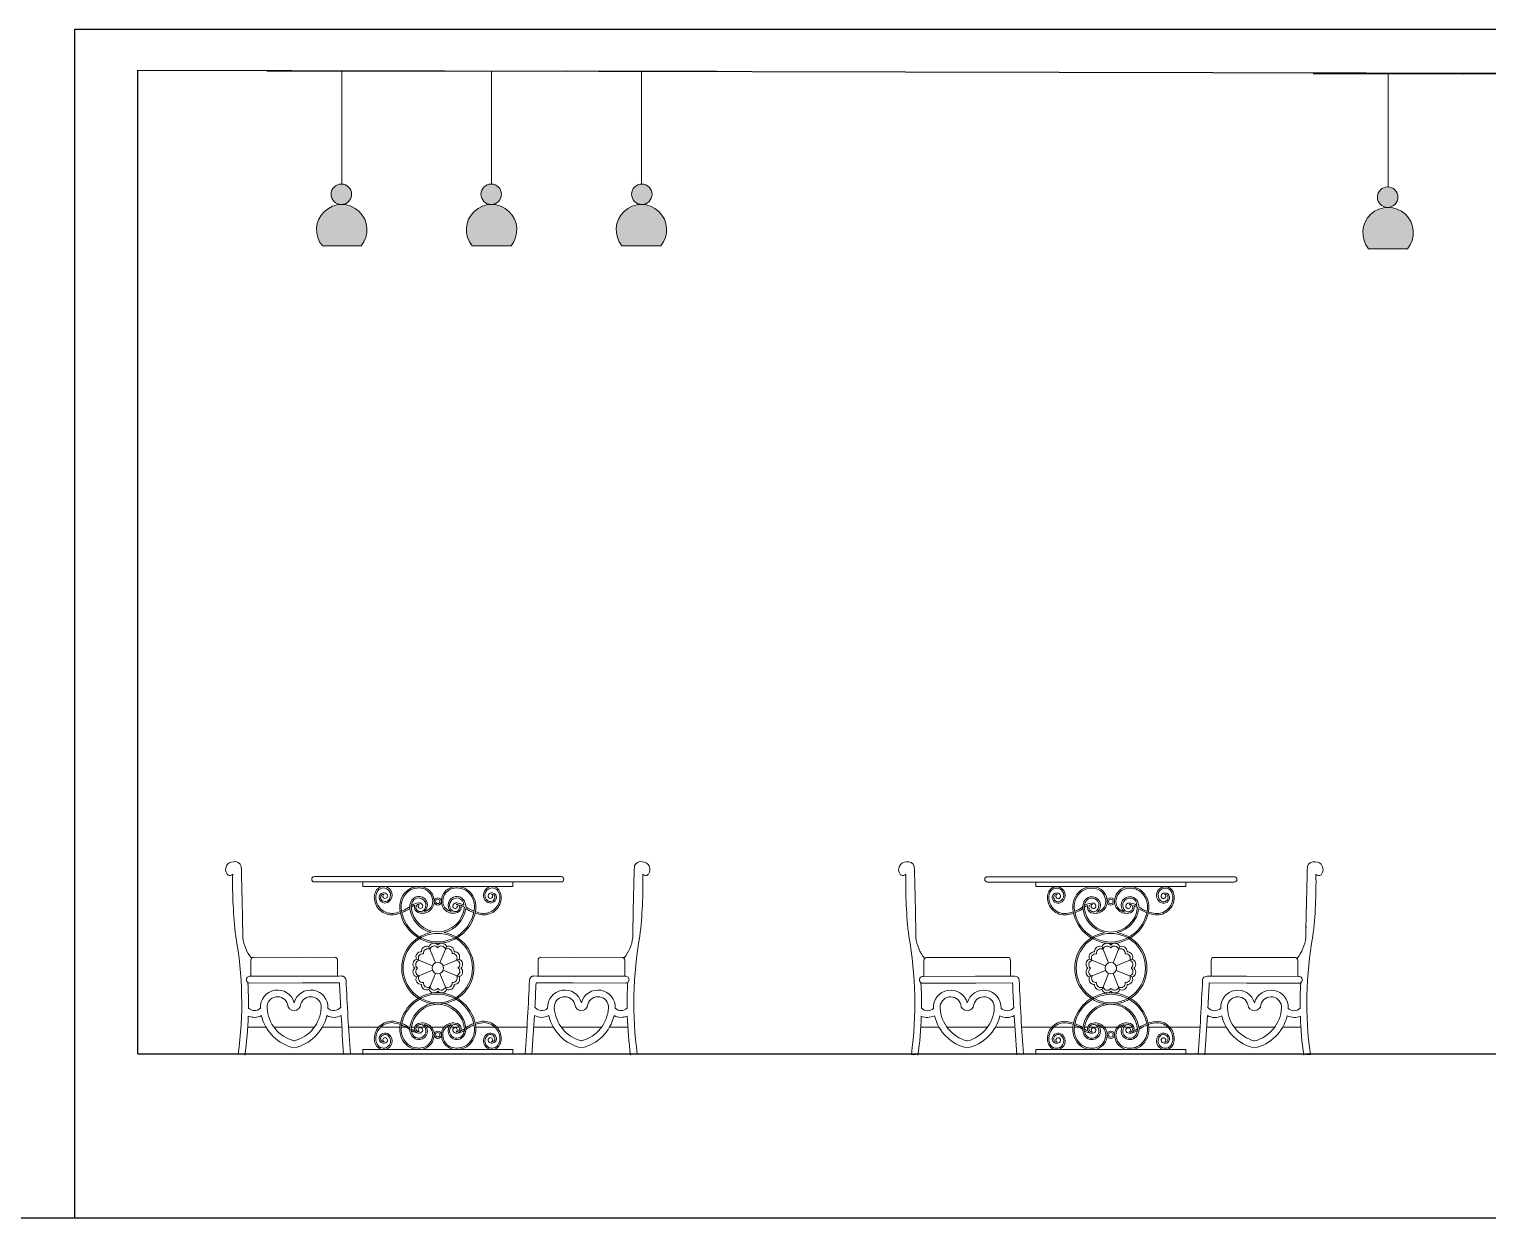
# Model space of a CAD drawing. Header units: millimetres. Extents: x -315744025 to 315695903, y -17416609 to 215511297.
# Drawn here: x 83957 to 89297, y 132949 to 137299 of the extents above; entities that cross this region are included whole.
import ezdxf

# ---------------------------------------------------------------- set-up
doc = ezdxf.new("R2010")
doc.units = ezdxf.units.MM
doc.layers.add('finiture', color=7, linetype='Continuous', lineweight=20)

msp = doc.modelspace()

# ---------------------------------------------------------------- hatches: boundary and pattern name
at = {"layer": 'finiture', "linetype": 'ByBlock'}
h = msp.add_hatch(color=41, dxfattribs=at)
h.dxf.hatch_style = 1
h.set_gradient(color1=(241, 214, 126), color2=(242, 217, 136), rotation=90, one_color=1, tint=0.74, name='INVCURVED')
h.paths.add_polyline_path([(85062, 136695.1, -1), (85137, 136695.1, -0.402801), (85101, 136657.6, -0.635581), (85172.1, 136506), (85029.9, 136506, -0.627689), (85098.9, 136657.6, -0.409373)])
at = {"layer": 'finiture'}
h = msp.add_hatch(color=8, dxfattribs=at)
h.dxf.hatch_style = 1
h.set_gradient(color1=(126, 114, 99), color2=(86, 77, 67), rotation=135, one_color=1, tint=0.3, name='HEMISPHERICAL')
h.paths.add_polyline_path([(85101, 136657.6, 0.402801), (85137, 136695.1, 1), (85062, 136695.1, 0.409373), (85098.9, 136657.6, -0.005642)])
at = {"layer": 'finiture', "linetype": 'ByBlock'}
h = msp.add_hatch(color=201, dxfattribs=at)
h.dxf.hatch_style = 1
h.set_gradient(color1=(214, 126, 241), color2=(217, 136, 242), rotation=90, one_color=1, tint=0.74, name='INVCURVED')
h.paths.add_polyline_path([(85610.6, 136695.1, -1), (85685.5, 136695.1, -0.402801), (85649.5, 136657.6, -0.635581), (85720.6, 136506), (85578.4, 136506, -0.627689), (85647.4, 136657.6, -0.409373)])
at = {"layer": 'finiture'}
h = msp.add_hatch(color=8, dxfattribs=at)
h.dxf.hatch_style = 1
h.set_gradient(color1=(126, 114, 99), color2=(86, 77, 67), rotation=135, one_color=1, tint=0.3, name='HEMISPHERICAL')
h.paths.add_polyline_path([(85649.5, 136657.6, 0.402801), (85685.5, 136695.1, 1), (85610.6, 136695.1, 0.409373), (85647.4, 136657.6, -0.005642)])
h = msp.add_hatch(color=8, dxfattribs=at)
h.dxf.hatch_style = 1
h.set_gradient(color1=(126, 114, 99), color2=(86, 77, 67), rotation=135, one_color=1, tint=0.3, name='HEMISPHERICAL')
h.paths.add_polyline_path([(86198, 136657.6, -0.005642), (86200.1, 136657.6, 0.409373), (86237, 136695.1, 1), (86162, 136695.1, 0.402801)])
at = {"layer": 'finiture', "linetype": 'ByBlock'}
h = msp.add_hatch(color=41, dxfattribs=at)
h.dxf.hatch_style = 1
h.set_gradient(color1=(241, 214, 126), color2=(242, 217, 136), rotation=90, one_color=1, tint=0.74, name='INVCURVED')
h.paths.add_polyline_path([(88892.6, 136684.6, -1), (88967.6, 136684.6, -0.402801), (88931.6, 136647.1, -0.635581), (89002.7, 136495.5), (88860.5, 136495.5, -0.627689), (88929.5, 136647.1, -0.409373)])
at = {"layer": 'finiture'}
h = msp.add_hatch(color=8, dxfattribs=at)
h.dxf.hatch_style = 1
h.set_gradient(color1=(126, 114, 99), color2=(86, 77, 67), rotation=135, one_color=1, tint=0.3, name='HEMISPHERICAL')
h.paths.add_polyline_path([(88931.6, 136647.1, 0.402801), (88967.6, 136684.6, 1), (88892.6, 136684.6, 0.409373), (88929.5, 136647.1, -0.005642)])
at = {"layer": 'finiture', "linetype": 'ByBlock'}
h = msp.add_hatch(color=242, dxfattribs=at)
h.dxf.hatch_style = 1
h.set_gradient(color1=(219, 36, 66), color2=(236, 141, 157), rotation=90, one_color=1, tint=0.74, name='INVCURVED')
h.paths.add_polyline_path([(86269.1, 136506, 0.635581), (86198, 136657.6, -0.01392), (86196, 136657.6, 0.627689), (86126.9, 136506)])

# ---------------------------------------------------------------- linework, layer by layer
for p, q in [((84123.9, 137149.2), (84123.9, 137299.2)), ((84123.9, 137299.2), (186123.9, 137299.2)), ((84123.9, 132949.2), (84123.9, 137149.2)), ((84353.9, 133549.2), (84353.9, 137149.2)), ((84353.9, 137148.7), (103973.9, 137107.1)), ((84353.9, 133549.2), (103973.9, 133549.2)), ((84353.9, 133549.2), (103973.9, 133549.2)), ((78299.7, 132949.2), (193508.9, 132949.2))]:
    msp.add_line(p, q)
at = {"layer": 'finiture'}
for p, q in [((84826.7, 137145.9), (86472.3, 137145.9)), ((85375.2, 137145.9), (84826.7, 137145.9)), ((85101, 137145.9), (85101, 136732.6)), ((85649.5, 137145.9), (85649.5, 136732.6)), ((86198, 137145.9), (86198, 136732.6)), ((88657.3, 137135.4), (90302.9, 137135.4)), ((89205.9, 137135.4), (88657.3, 137135.4)), ((88931.6, 137135.4), (88931.6, 136722.1)), ((85029.9, 136506), (85172.1, 136506)), ((85578.4, 136506), (85720.6, 136506)), ((86269.1, 136506), (86126.9, 136506)), ((88860.5, 136495.5), (89002.7, 136495.5)), ((85177.8, 134161.5), (85177.8, 134178.3)), ((85177.8, 134178.3), (85727.1, 134178.3)), ((85177.8, 134161.5), (85727.1, 134161.5)), ((85727.1, 134161.5), (85727.1, 134178.3)), ((87642, 134161.1), (87642, 134177.9)), ((87642, 134177.9), (88191.3, 134177.9)), ((87642, 134161.1), (88191.3, 134161.1)), ((88191.3, 134161.1), (88191.3, 134177.9)), ((85420.2, 133941.3), (85444.4, 133882.8)), ((85484.8, 133941.3), (85460.6, 133882.8)), ((87884.3, 133940.9), (87908.6, 133882.4)), ((87948.9, 133940.9), (87924.7, 133882.4)), ((84768.3, 133833.1), (84768.2, 133892.2)), ((84778, 133902.1), (85075.3, 133902.6)), ((84956.2, 133902.3), (84991, 133902.5)), ((85085.3, 133833.7), (85085.2, 133892.8)), ((85374.5, 133895.6), (85433, 133871.3)), ((85530.5, 133895.6), (85472, 133871.3)), ((85819.7, 133833.7), (85819.8, 133892.8)), ((86127, 133902.1), (85829.6, 133902.6)), ((85948.8, 133902.3), (85913.9, 133902.5)), ((86136.7, 133833.1), (86136.8, 133892.2)), ((87232.4, 133832.7), (87232.3, 133891.8)), ((87242.2, 133901.6), (87539.5, 133902.2)), ((87420.3, 133901.9), (87455.2, 133902.1)), ((87549.4, 133833.3), (87549.3, 133892.4)), ((87838.6, 133895.2), (87897.1, 133870.9)), ((87994.6, 133895.2), (87936.1, 133870.9)), ((88283.8, 133833.3), (88283.9, 133892.4)), ((88591.1, 133901.6), (88293.8, 133902.2)), ((88412.9, 133901.9), (88378.1, 133902.1)), ((88600.8, 133832.7), (88600.9, 133891.8)), ((84956.3, 133833.4), (84763.5, 133833.1)), ((84956.3, 133833.4), (85090, 133833.7)), ((85090, 133833.7), (85100.3, 133834.2)), ((85374.5, 133831), (85433, 133855.2)), ((85444.4, 133843.8), (85420.2, 133785.3)), ((85484.8, 133785.3), (85460.6, 133843.8)), ((85530.5, 133831), (85472, 133855.2)), ((85815, 133833.7), (85804.7, 133834.2)), ((85948.7, 133833.4), (85815, 133833.7)), ((85948.7, 133833.4), (86141.4, 133833.1)), ((87420.5, 133833), (87227.7, 133832.7)), ((87420.5, 133833), (87554.2, 133833.3)), ((87554.2, 133833.3), (87564.5, 133833.7)), ((87838.6, 133830.6), (87897.1, 133854.8)), ((87908.6, 133843.4), (87884.3, 133784.9)), ((87948.9, 133784.9), (87924.7, 133843.4)), ((87994.6, 133830.6), (87936.1, 133854.8)), ((88279.1, 133833.3), (88268.8, 133833.7)), ((88412.8, 133833), (88279.1, 133833.3)), ((88412.8, 133833), (88605.6, 133832.7)), ((84956.3, 133808.8), (84757.4, 133808.5)), ((84956.3, 133808.8), (85092.5, 133809.1)), ((85948.6, 133808.8), (85812.4, 133809.1)), ((85948.6, 133808.8), (86147.5, 133808.5)), ((87420.5, 133808.4), (87221.6, 133808.1)), ((87420.5, 133808.4), (87556.7, 133808.7)), ((88412.8, 133808.4), (88276.6, 133808.7)), ((88412.8, 133808.4), (88611.7, 133808.1)), ((84756.6, 133646.7), (84823.8, 133646.7)), ((84853.1, 133646.7), (85000.2, 133646.7)), ((85029.5, 133646.7), (85101.2, 133646.7)), ((85125.9, 133646.7), (85236.1, 133646.7)), ((85243.3, 133646.7), (85313.2, 133646.7)), ((85318.5, 133646.7), (85350.2, 133646.7)), ((85355.5, 133646.7), (85368, 133646.7)), ((85373.6, 133646.7), (85405.1, 133646.7)), ((85411.1, 133646.7), (85422.3, 133646.7)), ((85429.4, 133646.7), (85475.6, 133646.7)), ((85475.6, 133646.7), (85429.4, 133646.7)), ((85493.9, 133646.7), (85482.7, 133646.7)), ((85531.4, 133646.7), (85499.8, 133646.7)), ((85661.7, 133646.7), (85591.7, 133646.7)), ((85779.1, 133646.7), (85668.9, 133646.7)), ((85875.4, 133646.7), (85803.8, 133646.7)), ((86051.9, 133646.7), (85904.7, 133646.7)), ((86148.4, 133646.7), (86081.2, 133646.7)), ((87220.8, 133646.3), (87287.9, 133646.3)), ((87317.3, 133646.3), (87464.4, 133646.3)), ((87493.7, 133646.3), (87565.3, 133646.3)), ((87590, 133646.3), (87700.3, 133646.3)), ((87707.5, 133646.3), (87777.4, 133646.3)), ((87782.6, 133646.3), (87814.3, 133646.3)), ((87819.6, 133646.3), (87832.1, 133646.3)), ((87837.7, 133646.3), (87869.3, 133646.3)), ((87875.3, 133646.3), (87886.5, 133646.3)), ((87893.6, 133646.3), (87939.7, 133646.3)), ((87939.7, 133646.3), (87893.6, 133646.3)), ((87958, 133646.3), (87946.8, 133646.3)), ((87995.6, 133646.3), (87964, 133646.3)), ((88125.8, 133646.3), (88055.9, 133646.3)), ((88243.3, 133646.3), (88133, 133646.3)), ((88339.6, 133646.3), (88267.9, 133646.3)), ((88516, 133646.3), (88368.9, 133646.3)), ((88612.5, 133646.3), (88545.3, 133646.3)), ((85177.8, 133565), (85177.8, 133548.2)), ((85177.8, 133565), (85727.1, 133565)), ((85727.1, 133565), (85727.1, 133548.2)), ((87642, 133564.6), (87642, 133547.8)), ((87642, 133564.6), (88191.3, 133564.6)), ((88191.3, 133564.6), (88191.3, 133547.8)), ((84722.1, 133547.6), (84736.8, 133547.6)), ((85132.4, 133548.3), (85117.6, 133548.3)), ((85772.6, 133548.3), (85787.4, 133548.3)), ((86182.9, 133547.6), (86168.1, 133547.6)), ((87186.2, 133547.2), (87201, 133547.2)), ((87596.5, 133547.9), (87581.7, 133547.9)), ((88236.8, 133547.9), (88251.5, 133547.9)), ((88647.1, 133547.2), (88632.3, 133547.2))]:
    msp.add_line(p, q, dxfattribs=at)
at = {"layer": 'finiture', "linetype": 'Continuous'}
for p, q in [((85000.7, 134198), (85904.3, 134198)), ((85177.8, 134178.3), (85000.7, 134178.3)), ((85727.1, 134178.3), (85904.3, 134178.3)), ((87464.8, 134197.6), (88368.5, 134197.6)), ((87642, 134177.9), (87464.8, 134177.9)), ((88191.3, 134177.9), (88368.5, 134177.9))]:
    msp.add_line(p, q, dxfattribs=at)
at = {"layer": 'finiture'}
for centre, radius in [((85099.5, 136695.1), 37.5), ((85648, 136695.1), 37.5), ((86199.5, 136695.1), 37.5), ((88930.1, 136684.6), 37.5), ((85452.5, 134107.2), 13.3), ((85452.5, 134107.2), 8.07), ((87916.6, 134106.8), 13.3), ((87916.6, 134106.8), 8.07), ((85452.5, 133863.3), 126.9), ((87916.6, 133862.9), 126.9), ((85452.5, 133863.3), 21.1), ((87916.6, 133862.9), 21.1), ((85452.5, 133619.3), 13.3), ((85452.5, 133619.3), 8.07), ((87916.6, 133618.9), 13.3), ((87916.6, 133618.9), 8.07)]:
    msp.add_circle(centre, radius, dxfattribs=at)
for centre, radius, start, end in [((85101, 136565.1), 92.5, 320.243, 219.757), ((85649.5, 136565.1), 92.5, 320.243, 219.757), ((86198, 136565.1), 92.5, 320.243, 219.757), ((88931.6, 136554.6), 92.5, 320.243, 219.757), ((84704.1, 134223.7), 28.6, 90, 215.6526), ((84709.7, 134228.6), 24.3, 16.9293, 103.3523), ((86195.3, 134228.6), 24.3, 76.6477, 163.0707), ((86200.9, 134223.7), 28.6, 324.3474, 90), ((87173.8, 134228.2), 24.3, 16.9293, 103.3523), ((88659.5, 134228.2), 24.3, 76.6477, 163.0707), ((84691.5, 134215.9), 13.8, 219.7869, 317.8232), ((86327.4, 134172.7), 1626, 178.805, 186.7973), ((65951.1, 133677.1), 18790.1, 0.90211, 1.705), ((104953.9, 133677.1), 18790.1, 178.295, 179.09789), ((84577.6, 134172.7), 1626, 353.2027, 1.195), ((86213.5, 134215.9), 13.8, 222.1768, 320.2131), ((87168.2, 134223.3), 28.6, 90, 215.6526), ((87155.6, 134215.5), 13.8, 219.7869, 317.8232), ((88791.6, 134172.3), 1626, 178.805, 186.7973), ((68415.3, 133676.7), 18790.1, 0.90211, 1.705), ((107418, 133676.7), 18790.1, 178.295, 179.09789), ((87041.7, 134172.3), 1626, 353.2027, 1.195), ((88665.1, 134223.3), 28.6, 324.3474, 90), ((88677.6, 134215.5), 13.8, 222.1768, 320.2131), ((85253.7, 134130.3), 31.4, 101.1513, 157.4043), ((85253.7, 134130.3), 26.1, 103.4223, 157.4043), ((85254, 134121.7), 39.8, 83.1603, 100.57), ((85254, 134121.7), 34.6, 83.1603, 100.57), ((85253.7, 134130.3), 31.4, 310.066, 81.9368), ((85253.7, 134130.3), 26.1, 310.066, 80.308), ((85383, 134093.7), 68, 101.1513, 157.4043), ((85382.9, 134093.7), 62.7, 101.706, 157.4231), ((85383.3, 134085.1), 76.5, 83.1603, 100.57), ((85383.3, 134085.1), 71.2, 83.1603, 100.57), ((85385.5, 134108.1), 48.1, 9.4446, 82.5044), ((85385.5, 134108.1), 53.4, 9.4446, 82.5044), ((85519.5, 134108.1), 53.4, 97.4956, 170.5554), ((85519.5, 134108.1), 48.1, 97.4956, 170.5554), ((85521.7, 134085.1), 76.5, 79.43, 96.8397), ((85521.7, 134085.1), 71.2, 79.43, 96.8397), ((85522.1, 134093.7), 62.7, 22.5769, 78.294), ((85522, 134093.7), 68, 22.5957, 78.8487), ((85651.2, 134130.3), 31.4, 98.0632, 229.934), ((85651.2, 134130.3), 26.1, 99.692, 229.934), ((85651, 134121.7), 39.8, 79.43, 96.8397), ((85651, 134121.7), 34.6, 79.43, 96.8397), ((85651.2, 134130.3), 31.4, 22.5957, 78.8487), ((85651.2, 134130.3), 26.1, 22.5957, 76.5777), ((87717.9, 134129.9), 31.4, 101.1513, 157.4043), ((87717.9, 134129.9), 26.1, 103.4223, 157.4043), ((87718.2, 134121.3), 39.8, 83.1603, 100.57), ((87718.2, 134121.3), 34.6, 83.1603, 100.57), ((87717.9, 134129.9), 31.4, 310.066, 81.9368), ((87717.9, 134129.9), 26.1, 310.066, 80.308), ((87847.1, 134093.2), 68, 101.1513, 157.4043), ((87847.1, 134093.3), 62.7, 101.706, 157.4231), ((87847.4, 134084.7), 76.5, 83.1603, 100.57), ((87847.4, 134084.7), 71.2, 83.1603, 100.57), ((87849.6, 134107.7), 48.1, 9.4446, 82.5044), ((87849.6, 134107.7), 53.4, 9.4446, 82.5044), ((87983.7, 134107.7), 53.4, 97.4956, 170.5554), ((87983.7, 134107.7), 48.1, 97.4956, 170.5554), ((87985.9, 134084.7), 76.5, 79.43, 96.8397), ((87985.9, 134084.7), 71.2, 79.43, 96.8397), ((87986.2, 134093.3), 62.7, 22.5769, 78.294), ((87986.1, 134093.2), 68, 22.5957, 78.8487), ((88115.4, 134129.9), 31.4, 98.0632, 229.934), ((88115.4, 134129.9), 26.1, 99.692, 229.934), ((88115.1, 134121.3), 39.8, 79.43, 96.8397), ((88115.1, 134121.3), 34.6, 79.43, 96.8397), ((88115.4, 134129.9), 31.4, 22.5957, 78.8487), ((88115.4, 134129.9), 26.1, 22.5957, 76.5777), ((85264.1, 134122.8), 43.9, 153.5386, 180), ((85284.5, 134122.2), 64.3, 179.4721, 274.7367), ((85264.1, 134122.8), 38.7, 153.5386, 180.2302), ((85284.5, 134122.2), 59.1, 179.4721, 274.7367), ((85253.7, 134122.3), 16, 79.5327, 188.2806), ((85259.7, 134123.2), 22.1, 188.2806, 310.066), ((85253.7, 134122.3), 10.8, 79.5327, 188.2806), ((85259.7, 134123.2), 16.8, 188.2806, 310.066), ((85259.4, 134125.9), 7.89, 117.9053, 266.3196), ((85256.6, 134126.4), 11.6, 7.4355, 89.6017), ((85259.4, 134126.7), 8.74, 266.3196, 7.4355), ((85392.1, 134086.6), 79.2, 153.426, 183.2603), ((85392.1, 134086.6), 74.1, 153.4239, 183.076), ((85393.4, 134086.1), 43.9, 153.5386, 180), ((85383, 134093.7), 31.4, 101.1513, 157.4043), ((85393.4, 134086.1), 38.7, 153.5386, 180.2302), ((85389.1, 134038.2), 58.5, 110.2759, 125.9923), ((85389.1, 134038.2), 63.7, 95.4968, 122.21), ((85383, 134093.7), 26.1, 103.4223, 157.4043), ((85383, 134085.7), 16, 152.3224, 188.2806), ((85383, 134085.7), 10.8, 79.5327, 188.2806), ((85383.3, 134085.1), 39.8, 83.1603, 100.57), ((85383.3, 134085.1), 34.6, 83.1603, 100.57), ((85389.1, 134038.2), 58.5, 95.4968, 98.9032), ((85388.6, 134089.3), 7.89, 117.9053, 266.3196), ((85383, 134085.7), 16, 79.5327, 90), ((85385.8, 134089.7), 11.6, 7.4355, 89.6017), ((85383, 134093.7), 31.4, 310.066, 81.9368), ((85383, 134093.7), 26.1, 310.066, 80.308), ((85395.8, 134107.2), 43.4, 260.3752, 13.2734), ((85395.8, 134107.2), 38.1, 281.4592, 13.2734), ((85509.1, 134107.2), 43.4, 166.7266, 279.6248), ((85509.1, 134107.2), 38.1, 166.7266, 258.5408), ((85522, 134093.7), 31.4, 98.0632, 229.934), ((85522, 134093.7), 26.1, 99.692, 229.934), ((85519.2, 134089.7), 11.6, 90.3983, 172.5645), ((85516.3, 134089.3), 7.89, 273.6804, 62.0947), ((85521.7, 134085.1), 39.8, 79.43, 96.8397), ((85521.7, 134085.1), 34.6, 79.43, 96.8397), ((85522, 134085.7), 16, 75.3347, 100.4673), ((85522, 134085.7), 10.8, 351.7194, 100.4673), ((85515.9, 134038.2), 63.7, 59.6119, 80.8315), ((85522, 134093.7), 31.4, 22.5957, 78.8487), ((85522, 134093.7), 26.1, 358.9733, 76.5777), ((85522, 134085.7), 16, 351.7194, 27.6776), ((85515.9, 134038.2), 58.5, 54.0077, 69.7241), ((85511.6, 134086.1), 43.9, 1.5633, 26.4614), ((85512.8, 134086.6), 74.1, 356.924, 26.5761), ((85512.9, 134086.6), 79.2, 356.7397, 26.574), ((85620.5, 134122.2), 64.3, 265.2633, 0.5279), ((85620.5, 134122.2), 59.1, 265.2633, 0.5279), ((85645.2, 134123.2), 22.1, 229.934, 351.7194), ((85645.2, 134123.2), 16.8, 229.934, 351.7194), ((85645.5, 134126.7), 8.74, 172.5645, 273.6804), ((85648.4, 134126.4), 11.6, 90.3983, 172.5645), ((85645.6, 134125.9), 7.89, 273.6804, 62.0947), ((85651.2, 134122.3), 16, 351.7194, 100.4673), ((85651.2, 134122.3), 10.8, 351.7194, 100.4673), ((85640.9, 134122.8), 38.7, 359.7698, 26.4614), ((85640.9, 134122.8), 43.9, 0, 26.4614), ((87728.3, 134122.3), 43.9, 153.5386, 180), ((87748.6, 134121.8), 64.3, 179.4721, 274.7367), ((87728.3, 134122.3), 38.7, 153.5386, 180.2302), ((87748.6, 134121.8), 59.1, 179.4721, 274.7367), ((87717.9, 134121.9), 16, 79.5327, 188.2806), ((87723.9, 134122.7), 22.1, 188.2806, 310.066), ((87717.9, 134121.9), 10.8, 79.5327, 188.2806), ((87723.9, 134122.7), 16.8, 188.2806, 310.066), ((87723.5, 134125.5), 7.89, 117.9053, 266.3196), ((87720.7, 134126), 11.6, 7.4355, 89.6017), ((87723.6, 134126.3), 8.74, 266.3196, 7.4355), ((87856.2, 134086.2), 79.2, 153.426, 183.2603), ((87856.3, 134086.2), 74.1, 153.4239, 183.076), ((87857.5, 134085.7), 43.9, 153.5386, 180), ((87847.1, 134093.2), 31.4, 101.1513, 157.4043), ((87857.5, 134085.7), 38.7, 153.5386, 180.2302), ((87853.2, 134037.8), 58.5, 110.2759, 125.9923), ((87853.2, 134037.8), 63.7, 95.4968, 122.21), ((87847.1, 134093.2), 26.1, 103.4223, 157.4043), ((87847.1, 134085.2), 16, 152.3224, 188.2806), ((87847.1, 134085.2), 10.8, 79.5327, 188.2806), ((87847.4, 134084.7), 39.8, 83.1603, 100.57), ((87847.4, 134084.7), 34.6, 83.1603, 100.57), ((87853.2, 134037.8), 58.5, 95.4968, 98.9032), ((87852.8, 134088.9), 7.89, 117.9053, 266.3196), ((87847.1, 134085.2), 16, 79.5327, 90), ((87849.9, 134089.3), 11.6, 7.4355, 89.6017), ((87847.1, 134093.2), 31.4, 310.066, 81.9368), ((87847.1, 134093.2), 26.1, 310.066, 80.308), ((87860, 134106.8), 43.4, 260.3752, 13.2734), ((87860, 134106.8), 38.1, 281.4592, 13.2734), ((87973.3, 134106.8), 43.4, 166.7266, 279.6248), ((87973.3, 134106.8), 38.1, 166.7266, 258.5408), ((87986.1, 134093.2), 31.4, 98.0632, 229.934), ((87986.1, 134093.2), 26.1, 99.692, 229.934), ((87983.3, 134089.3), 11.6, 90.3983, 172.5645), ((87980.5, 134088.9), 7.89, 273.6804, 62.0947), ((87985.9, 134084.7), 39.8, 79.43, 96.8397), ((87985.9, 134084.7), 34.6, 79.43, 96.8397), ((87986.1, 134085.2), 16, 75.3347, 100.4673), ((87986.1, 134085.2), 10.8, 351.7194, 100.4673), ((87980, 134037.8), 63.7, 59.6119, 80.8315), ((87986.1, 134093.2), 31.4, 22.5957, 78.8487), ((87986.1, 134093.2), 26.1, 358.9733, 76.5777), ((87986.1, 134085.2), 16, 351.7194, 27.6776), ((87980, 134037.8), 58.5, 54.0077, 69.7241), ((87975.8, 134085.7), 43.9, 1.5633, 26.4614), ((87977, 134086.2), 74.1, 356.924, 26.5761), ((87977, 134086.2), 79.2, 356.7397, 26.574), ((88084.6, 134121.8), 64.3, 265.2633, 0.5279), ((88084.6, 134121.8), 59.1, 265.2633, 0.5279), ((88109.4, 134122.7), 22.1, 229.934, 351.7194), ((88109.4, 134122.7), 16.8, 229.934, 351.7194), ((88109.7, 134126.3), 8.74, 172.5645, 273.6804), ((88112.6, 134126), 11.6, 90.3983, 172.5645), ((88109.7, 134125.5), 7.89, 273.6804, 62.0947), ((88115.4, 134121.9), 16, 351.7194, 100.4673), ((88115.4, 134121.9), 10.8, 351.7194, 100.4673), ((88105, 134122.3), 38.7, 359.7698, 26.4614), ((88105, 134122.3), 43.9, 0, 26.4614), ((85268.5, 134202.6), 140.8, 278.5144, 289.1866), ((85266.3, 134210.8), 154.5, 278.742, 288.7016), ((85454.9, 134096), 142.6, 185.5938, 269.0149), ((85454.9, 134096), 137.4, 185.5938, 268.6744), ((85268.5, 134202.6), 140.8, 291.3473, 303.03), ((85266.3, 134210.8), 154.5, 290.6568, 301.6405), ((85344.5, 134085.6), 1.31, 303.03, 313.2387), ((85389.1, 134038.2), 63.7, 128.4485, 133.2387), ((85346.7, 134080.4), 1.31, 301.6405, 315.1883), ((85346.7, 134080.4), 1.31, 301.6405, 315.1883), ((85389.1, 134038.2), 58.5, 132.0512, 135.1883), ((85454.9, 134096), 106, 185.5938, 255.7575), ((85454.9, 134096), 100.8, 185.5938, 268.6056), ((85389, 134086.5), 22.1, 188.2806, 268.4863), ((85389, 134086.5), 16.8, 188.2806, 310.066), ((85388.7, 134090.1), 8.74, 266.3196, 7.4355), ((85388.4, 134063.2), 1.31, 80.3752, 88.4863), ((85450, 134096), 100.8, 271.3944, 354.053), ((85450, 134096), 142.6, 270.9851, 354.4062), ((85450, 134096), 137.4, 271.3256, 354.4062), ((85450, 134096), 106, 284.2425, 351.8348), ((85516, 134086.5), 16.8, 229.934, 351.7194), ((85516.3, 134090.1), 8.74, 172.5645, 273.6804), ((85516.6, 134063.2), 1.31, 91.5137, 99.6248), ((85516, 134086.5), 22.1, 271.5137, 351.7194), ((85638.7, 134210.8), 154.5, 237.1933, 249.3432), ((85636.5, 134202.6), 140.8, 234.9159, 248.6527), ((85638.7, 134210.8), 154.5, 251.2984, 261.258), ((85636.5, 134202.6), 140.8, 250.8134, 261.4856), ((87732.7, 134202.1), 140.8, 278.5144, 289.1866), ((87730.5, 134210.4), 154.5, 278.742, 288.7016), ((87919.1, 134095.6), 142.6, 185.5938, 269.0149), ((87919.1, 134095.6), 137.4, 185.5938, 268.6744), ((87732.7, 134202.1), 140.8, 291.3473, 303.03), ((87730.5, 134210.4), 154.5, 290.6568, 301.6405), ((87808.7, 134085.2), 1.31, 303.03, 313.2387), ((87853.2, 134037.8), 63.7, 128.4485, 133.2387), ((87810.8, 134080), 1.31, 301.6405, 315.1883), ((87810.8, 134080), 1.31, 301.6405, 315.1883), ((87853.2, 134037.8), 58.5, 132.0512, 135.1883), ((87919.1, 134095.6), 106, 185.5938, 255.7575), ((87919.1, 134095.6), 100.8, 185.5938, 268.6056), ((87853.1, 134086.1), 22.1, 188.2806, 268.4863), ((87853.1, 134086.1), 16.8, 188.2806, 310.066), ((87852.8, 134089.7), 8.74, 266.3196, 7.4355), ((87852.5, 134062.8), 1.31, 80.3752, 88.4863), ((87914.2, 134095.6), 100.8, 271.3944, 354.053), ((87914.2, 134095.6), 142.6, 270.9851, 354.4062), ((87914.2, 134095.6), 137.4, 271.3256, 354.4062), ((87914.2, 134095.6), 106, 284.2425, 351.8348), ((87980.1, 134086.1), 16.8, 229.934, 351.7194), ((87980.4, 134089.7), 8.74, 172.5645, 273.6804), ((87980.8, 134062.8), 1.31, 91.5137, 99.6248), ((87980.1, 134086.1), 22.1, 271.5137, 351.7194), ((88102.8, 134210.4), 154.5, 237.1933, 249.3432), ((88100.6, 134202.1), 140.8, 234.9159, 248.6527), ((88102.8, 134210.4), 154.5, 251.2984, 261.258), ((88100.6, 134202.1), 140.8, 250.8134, 261.4856), ((53196.7, 133570.9), 31544.5, 0.73412, 0.81012), ((85452.5, 133863.3), 132.1, 100.3018, 79.6982), ((117708.3, 133570.9), 31544.5, 179.18988, 179.26588), ((55660.8, 133570.5), 31544.5, 0.73412, 0.81012), ((87916.6, 133862.9), 132.1, 100.3018, 79.6982), ((120172.5, 133570.5), 31544.5, 179.18988, 179.26588), ((83350.7, 133734.7), 1384.1, 352.2306, 10.2177), ((84884.8, 133992.4), 147.2, 186.7849, 219.3659), ((85411.7, 133924.3), 19, 63.4944, 184.0056), ((85415.5, 133918.1), 16, 57.0308, 187.3546), ((85438.2, 133935.3), 19, 40.9944, 161.5056), ((85439.3, 133928.1), 16, 34.5308, 164.8546), ((85466.8, 133935.3), 19, 18.4944, 139.0056), ((85465.1, 133928.2), 16, 12.0308, 142.3546), ((85489, 133918.4), 16, 349.5308, 119.8546), ((85493.3, 133924.3), 19, 355.9944, 116.5056), ((86020.2, 133992.4), 147.2, 320.6341, 353.2151), ((87554.3, 133734.7), 1384.1, 169.7823, 187.7694), ((85814.8, 133734.3), 1384.1, 352.2306, 10.2177), ((87348.9, 133992), 147.2, 186.7849, 219.3659), ((87875.9, 133923.9), 19, 63.4944, 184.0056), ((87879.7, 133917.7), 16, 57.0308, 187.3546), ((87902.3, 133934.8), 19, 40.9944, 161.5056), ((87903.5, 133927.7), 16, 34.5308, 164.8546), ((87930.9, 133934.8), 19, 18.4944, 139.0056), ((87929.3, 133927.8), 16, 12.0308, 142.3546), ((87953.2, 133918), 16, 349.5308, 119.8546), ((87957.4, 133923.9), 19, 355.9944, 116.5056), ((88484.4, 133992), 147.2, 320.6341, 353.2151), ((90018.4, 133734.3), 1384.1, 169.7823, 187.7694), ((84778, 133892.2), 9.84, 90.0861, 180.0861), ((85075.3, 133892.7), 9.84, 0.0861, 90.0861), ((87648.5, 133979.3), 2567.4, 181.7754, 181.7774), ((85380.5, 133877.6), 19, 108.4944, 229.0056), ((85380.5, 133877.6), 19, 108.4944, 229.0056), ((85387.6, 133875.9), 16, 102.0308, 232.3546), ((85391.5, 133904), 19, 85.9944, 206.5056), ((85397.4, 133899.8), 16, 79.5308, 209.8546), ((85507.3, 133900.2), 16, 327.0308, 97.3546), ((85513.5, 133904), 19, 333.4944, 94.0056), ((85517.3, 133876.4), 16, 304.5308, 74.8546), ((85524.5, 133877.6), 19, 310.9944, 71.5056), ((85829.6, 133892.7), 9.84, 89.9139, 179.9139), ((83256.5, 133979.3), 2567.4, 358.2226, 358.2246), ((86126.9, 133892.2), 9.84, 359.9139, 89.9139), ((87242.2, 133891.8), 9.84, 90.0861, 180.0861), ((87539.5, 133892.3), 9.84, 0.0861, 90.0861), ((90112.7, 133978.8), 2567.4, 181.7754, 181.7774), ((87844.7, 133877.2), 19, 108.4944, 229.0056), ((87844.7, 133877.2), 19, 108.4944, 229.0056), ((87851.7, 133875.5), 16, 102.0308, 232.3546), ((87855.6, 133903.6), 19, 85.9944, 206.5056), ((87861.5, 133899.4), 16, 79.5308, 209.8546), ((87971.5, 133899.8), 16, 327.0308, 97.3546), ((87977.7, 133903.6), 19, 333.4944, 94.0056), ((87981.4, 133876), 16, 304.5308, 74.8546), ((87988.6, 133877.2), 19, 310.9944, 71.5056), ((88293.8, 133892.3), 9.84, 89.9139, 179.9139), ((85720.6, 133978.8), 2567.4, 358.2226, 358.2246), ((88591.1, 133891.8), 9.84, 359.9139, 89.9139), ((84764.3, 133820.8), 12.3, 86.6469, 273.5253), ((85101, 133818.4), 15.7, 2.5572, 92.4706), ((85380.5, 133849), 19, 130.9944, 251.5056), ((85380.5, 133849), 19, 130.9944, 251.5056), ((85387.7, 133850.1), 16, 124.5308, 254.8546), ((85391.5, 133822.5), 19, 153.4944, 274.0056), ((85397.6, 133826.3), 16, 147.0308, 277.3546), ((85507.6, 133826.7), 16, 259.5308, 29.8546), ((85513.5, 133822.5), 19, 265.9944, 26.5056), ((85517.4, 133850.6), 16, 282.0308, 52.3546), ((85524.5, 133849), 19, 288.4944, 49.0056), ((85804, 133818.4), 15.7, 87.5294, 177.4428), ((86140.7, 133820.8), 12.3, 266.4747, 93.3531), ((87228.4, 133820.4), 12.3, 86.6469, 273.5253), ((87565.1, 133818), 15.7, 2.5572, 92.4706), ((87844.7, 133848.5), 19, 130.9944, 251.5056), ((87844.7, 133848.5), 19, 130.9944, 251.5056), ((87851.8, 133849.7), 16, 124.5308, 254.8546), ((87855.6, 133822.1), 19, 153.4944, 274.0056), ((87861.8, 133825.9), 16, 147.0308, 277.3546), ((87971.8, 133826.3), 16, 259.5308, 29.8546), ((87977.7, 133822.1), 19, 265.9944, 26.5056), ((87981.5, 133850.2), 16, 282.0308, 52.3546), ((87988.6, 133848.5), 19, 288.4944, 49.0056), ((88268.1, 133818), 15.7, 87.5294, 177.4428), ((88604.8, 133820.4), 12.3, 266.4747, 93.3531), ((83350.7, 133734.7), 1408.7, 359.2595, 3.0033), ((84865.9, 133719.9), 63, 15.1339, 183.4392), ((84987.5, 133719.9), 63, 356.5608, 164.8661), ((95512.7, 134283.4), 10430.9, 182.60622, 183.09731), ((95512.7, 134283.4), 10406.3, 182.5572, 184.0508), ((85454.9, 133630.6), 142.6, 91.3256, 174.4062), ((85411.7, 133802.3), 19, 175.9944, 296.5056), ((85416, 133808.1), 16, 169.5308, 299.8546), ((85438.2, 133791.3), 19, 198.4944, 319.0056), ((85439.8, 133798.4), 16, 192.0308, 322.3546), ((85465.6, 133798.5), 16, 214.5308, 344.8546), ((85466.8, 133791.3), 19, 220.9944, 341.5056), ((85450, 133630.6), 142.6, 5.5938, 88.6744), ((85489.4, 133808.4), 16, 237.0308, 7.3546), ((85493.3, 133802.3), 19, 243.4944, 4.0056), ((75392.3, 134283.4), 10406.3, 355.9492, 357.4428), ((75392.3, 134283.4), 10430.9, 356.90269, 357.39378), ((85917.5, 133719.9), 63, 15.1339, 183.4392), ((86039.1, 133719.9), 63, 356.5608, 164.8661), ((87554.3, 133734.7), 1408.7, 176.9967, 180.7405), ((85814.8, 133734.3), 1408.7, 359.2595, 3.0033), ((87330, 133719.5), 63, 15.1339, 183.4392), ((87451.6, 133719.5), 63, 356.5608, 164.8661), ((97976.8, 134283), 10430.9, 182.60622, 183.09731), ((97976.8, 134283), 10406.3, 182.5572, 184.0508), ((87919.1, 133630.1), 142.6, 91.3256, 174.4062), ((87875.9, 133801.8), 19, 175.9944, 296.5056), ((87880.1, 133807.7), 16, 169.5308, 299.8546), ((87902.3, 133790.9), 19, 198.4944, 319.0056), ((87904, 133797.9), 16, 192.0308, 322.3546), ((87929.8, 133798), 16, 214.5308, 344.8546), ((87930.9, 133790.9), 19, 220.9944, 341.5056), ((87914.2, 133630.1), 142.6, 5.5938, 88.6744), ((87953.6, 133808), 16, 237.0308, 7.3546), ((87957.4, 133801.8), 19, 243.4944, 4.0056), ((77856.4, 134283), 10406.3, 355.9492, 357.4428), ((77856.4, 134283), 10430.9, 356.90269, 357.39378), ((88381.6, 133719.5), 63, 15.1339, 183.4392), ((88503.2, 133719.5), 63, 356.5608, 164.8661), ((90018.4, 133734.3), 1408.7, 176.9967, 180.7405), ((84865.9, 133719.9), 38.4, 15.1339, 183.4392), ((84926.7, 133731), 23.8, 182.4507, 357.5493), ((84987.5, 133719.9), 38.4, 356.5608, 164.8661), ((85072.1, 133738.7), 31.3, 226.0477, 322.9142), ((85454.9, 133630.6), 137.4, 91.3256, 174.4062), ((85454.9, 133630.6), 106, 104.2425, 174.4062), ((85454.9, 133630.6), 100.8, 91.3944, 174.4062), ((85450, 133630.6), 100.8, 5.5938, 88.6056), ((85450, 133630.6), 137.4, 5.5938, 88.6744), ((85450, 133630.6), 106, 5.5938, 75.7575), ((85832.9, 133738.7), 31.3, 217.0858, 313.9523), ((85917.5, 133719.9), 38.4, 15.1339, 183.4392), ((85978.3, 133731), 23.8, 182.4507, 357.5493), ((86039.1, 133719.9), 38.4, 356.5608, 164.8661), ((87330, 133719.5), 38.4, 15.1339, 183.4392), ((87390.8, 133730.6), 23.8, 182.4507, 357.5493), ((87451.6, 133719.5), 38.4, 356.5608, 164.8661), ((87536.2, 133738.3), 31.3, 226.0477, 322.9142), ((87919.1, 133630.1), 137.4, 91.3256, 174.4062), ((87919.1, 133630.1), 106, 104.2425, 174.4062), ((87919.1, 133630.1), 100.8, 91.3944, 174.4062), ((87914.2, 133630.1), 100.8, 5.5938, 88.6056), ((87914.2, 133630.1), 137.4, 5.5938, 88.6744), ((87914.2, 133630.1), 106, 5.5938, 75.7575), ((88297.1, 133738.3), 31.3, 217.0858, 313.9523), ((88381.6, 133719.5), 38.4, 15.1339, 183.4392), ((88442.4, 133730.6), 23.8, 182.4507, 357.5493), ((88503.2, 133719.5), 38.4, 356.5608, 164.8661), ((83350.7, 133734.7), 1408.7, 352.2306, 358.0845), ((84781.3, 133738.7), 55.9, 246.0088, 297.3914), ((84781.3, 133738.7), 31.3, 225.1543, 313.9523), ((84960.9, 133725.6), 158.2, 193.3754, 257.5082), ((84960.9, 133725.6), 133.6, 183.4392, 254.5764), ((84892.5, 133725.6), 158.2, 282.4918, 346.6246), ((84892.5, 133725.6), 133.6, 285.4236, 356.5608), ((85072.1, 133738.7), 55.9, 242.6086, 298.4569), ((95512.7, 134283.4), 10430.9, 183.26383, 184.0508), ((85284.5, 133604.4), 64.3, 85.2633, 180.5279), ((85266.3, 133515.7), 154.5, 71.2984, 81.258), ((85638.7, 133515.7), 154.5, 98.742, 108.7016), ((85620.5, 133604.4), 64.3, 359.4721, 94.7367), ((75392.3, 134283.4), 10430.9, 355.9492, 356.73617), ((85832.9, 133738.7), 55.9, 241.5431, 297.3914), ((86012.5, 133725.6), 158.2, 193.3754, 257.5082), ((86012.5, 133725.6), 133.6, 183.4392, 254.5764), ((85944.1, 133725.6), 158.2, 282.4918, 346.6246), ((85944.1, 133725.6), 133.6, 285.4236, 356.5608), ((86123.7, 133738.7), 55.9, 242.6086, 293.9912), ((86123.7, 133738.7), 31.3, 226.0477, 314.8457), ((87554.3, 133734.7), 1408.7, 181.9155, 187.7694), ((85814.8, 133734.3), 1408.7, 352.2306, 358.0845), ((87245.4, 133738.3), 55.9, 246.0088, 297.3914), ((87245.4, 133738.3), 31.3, 225.1543, 313.9523), ((87425, 133725.2), 158.2, 193.3754, 257.5082), ((87425, 133725.2), 133.6, 183.4392, 254.5764), ((87356.6, 133725.2), 158.2, 282.4918, 346.6246), ((87356.6, 133725.2), 133.6, 285.4236, 356.5608), ((87536.2, 133738.3), 55.9, 242.6086, 298.4569), ((97976.8, 134283), 10430.9, 183.26383, 184.0508), ((87748.6, 133604), 64.3, 85.2633, 180.5279), ((87730.5, 133515.3), 154.5, 71.2984, 81.258), ((88102.8, 133515.3), 154.5, 98.742, 108.7016), ((88084.6, 133604), 64.3, 359.4721, 94.7367), ((77856.4, 134283), 10430.9, 355.9492, 356.73617), ((88297.1, 133738.3), 55.9, 241.5431, 297.3914), ((88476.7, 133725.2), 158.2, 193.3754, 257.5082), ((88476.7, 133725.2), 133.6, 183.4392, 254.5764), ((88408.2, 133725.2), 158.2, 282.4918, 346.6246), ((88408.2, 133725.2), 133.6, 285.4236, 356.5608), ((88587.8, 133738.3), 55.9, 242.6086, 293.9912), ((88587.8, 133738.3), 31.3, 226.0477, 314.8457), ((90018.4, 133734.3), 1408.7, 181.9155, 187.7694), ((85284.5, 133604.4), 59.1, 85.2633, 180.5279), ((85259.7, 133603.4), 22.1, 49.934, 171.7194), ((85259.7, 133603.4), 16.8, 49.934, 171.7194), ((85253.7, 133596.3), 31.4, 278.0632, 49.934), ((85253.7, 133596.3), 26.1, 279.692, 49.934), ((85268.5, 133524), 140.8, 70.8134, 81.4856), ((85392.1, 133640), 79.2, 176.7397, 206.574), ((85392.1, 133640), 74.1, 176.924, 206.5761), ((85268.5, 133524), 140.8, 56.97, 68.6527), ((85266.3, 133515.7), 154.5, 58.3595, 69.3432), ((85344.5, 133640.9), 1.31, 46.7613, 56.97), ((85389.1, 133688.3), 63.7, 226.7613, 231.5515), ((85346.7, 133646.2), 1.31, 44.8117, 58.3595), ((85346.7, 133646.2), 1.31, 44.8117, 58.3595), ((85389.1, 133688.3), 58.5, 224.8117, 227.9488), ((85393.4, 133640.4), 43.9, 180, 206.4614), ((85383, 133632.9), 31.4, 202.5957, 258.8487), ((85389.1, 133688.3), 58.5, 234.0077, 249.7241), ((85393.4, 133640.4), 38.7, 179.7698, 206.4614), ((85389.1, 133688.3), 63.7, 237.79, 264.5032), ((85383, 133632.9), 26.1, 202.5957, 256.5777), ((85383, 133640.9), 16, 171.7194, 280.4673), ((85389, 133640), 22.1, 91.5137, 171.7194), ((85383, 133640.9), 10.8, 171.7194, 280.4673), ((85389, 133640), 16.8, 49.934, 171.7194), ((85388.6, 133637.3), 7.89, 93.6804, 242.0947), ((85385.8, 133636.8), 11.6, 270.3983, 352.5645), ((85383, 133632.9), 31.4, 278.0632, 49.934), ((85383, 133632.9), 26.1, 279.692, 49.934), ((85388.7, 133636.4), 8.74, 352.5645, 93.6804), ((85388.4, 133663.4), 1.31, 271.5137, 279.6248), ((85395.8, 133619.3), 43.4, 346.7266, 99.6248), ((85395.8, 133619.3), 38.1, 346.7266, 78.5408), ((85509.1, 133619.3), 43.4, 80.3752, 193.2734), ((85509.1, 133619.3), 38.1, 101.4592, 193.2734), ((85522, 133632.9), 31.4, 130.066, 261.9368), ((85522, 133632.9), 26.1, 130.066, 260.308), ((85516, 133640), 16.8, 8.2806, 130.066), ((85516.3, 133636.4), 8.74, 86.3196, 187.4355), ((85519.2, 133636.8), 11.6, 187.4355, 269.6017), ((85516.6, 133663.4), 1.31, 260.3752, 268.4863), ((85516, 133640), 22.1, 8.2806, 88.4863), ((85516.3, 133637.3), 7.89, 297.9053, 86.3196), ((85522, 133640.9), 16, 259.5327, 8.2806), ((85522, 133640.9), 10.8, 259.5327, 8.2806), ((85515.9, 133688.3), 63.7, 279.1685, 302.21), ((85522, 133632.9), 26.1, 283.4223, 337.4043), ((85522, 133632.9), 31.4, 281.1513, 337.4043), ((85515.9, 133688.3), 58.5, 290.2759, 305.9923), ((85511.6, 133640.4), 38.7, 333.5386, 0.2302), ((85511.6, 133640.4), 43.9, 333.5386, 0), ((85515.9, 133688.3), 58.5, 312.0512, 315.1883), ((85515.9, 133688.3), 63.7, 308.4485, 313.2387), ((85558.3, 133646.2), 1.31, 121.6405, 135.1883), ((85558.3, 133646.2), 1.31, 121.6405, 135.1883), ((85638.7, 133515.7), 154.5, 110.6568, 121.6405), ((85560.4, 133640.9), 1.31, 123.03, 133.2387), ((85636.5, 133524), 140.8, 111.3473, 123.03), ((85512.8, 133640), 74.1, 333.4239, 3.076), ((85512.9, 133640), 79.2, 333.426, 3.2603), ((85636.5, 133524), 140.8, 98.5144, 109.1866), ((85620.5, 133604.4), 59.1, 359.4721, 94.7367), ((85651.2, 133596.3), 31.4, 130.066, 261.9368), ((85651.2, 133596.3), 26.1, 130.066, 260.308), ((85645.2, 133603.4), 22.1, 8.2806, 130.066), ((85645.2, 133603.4), 16.8, 8.2806, 130.066), ((87748.6, 133604), 59.1, 85.2633, 180.5279), ((87723.9, 133603), 22.1, 49.934, 171.7194), ((87723.9, 133603), 16.8, 49.934, 171.7194), ((87717.9, 133595.8), 31.4, 278.0632, 49.934), ((87717.9, 133595.8), 26.1, 279.692, 49.934), ((87732.7, 133523.6), 140.8, 70.8134, 81.4856), ((87856.2, 133639.5), 79.2, 176.7397, 206.574), ((87856.3, 133639.6), 74.1, 176.924, 206.5761), ((87732.7, 133523.6), 140.8, 56.97, 68.6527), ((87730.5, 133515.3), 154.5, 58.3595, 69.3432), ((87808.7, 133640.5), 1.31, 46.7613, 56.97), ((87853.2, 133687.9), 63.7, 226.7613, 231.5515), ((87810.8, 133645.8), 1.31, 44.8117, 58.3595), ((87810.8, 133645.8), 1.31, 44.8117, 58.3595), ((87853.2, 133687.9), 58.5, 224.8117, 227.9488), ((87857.5, 133640), 43.9, 180, 206.4614), ((87847.1, 133632.5), 31.4, 202.5957, 258.8487), ((87857.5, 133640), 38.7, 179.7698, 206.4614), ((87853.2, 133687.9), 58.5, 234.0077, 249.7241), ((87853.2, 133687.9), 63.7, 237.79, 264.5032), ((87847.1, 133632.5), 26.1, 202.5957, 256.5777), ((87847.1, 133640.5), 16, 171.7194, 280.4673), ((87853.1, 133639.6), 22.1, 91.5137, 171.7194), ((87847.1, 133640.5), 10.8, 171.7194, 280.4673), ((87853.1, 133639.6), 16.8, 49.934, 171.7194), ((87852.8, 133636.9), 7.89, 93.6804, 242.0947), ((87849.9, 133636.4), 11.6, 270.3983, 352.5645), ((87847.1, 133632.5), 31.4, 278.0632, 49.934), ((87847.1, 133632.5), 26.1, 279.692, 49.934), ((87852.8, 133636), 8.74, 352.5645, 93.6804), ((87852.5, 133662.9), 1.31, 271.5137, 279.6248), ((87860, 133618.9), 43.4, 346.7266, 99.6248), ((87860, 133618.9), 38.1, 346.7266, 78.5408), ((87973.3, 133618.9), 43.4, 80.3752, 193.2734), ((87973.3, 133618.9), 38.1, 101.4592, 193.2734), ((87986.1, 133632.5), 31.4, 130.066, 261.9368), ((87986.1, 133632.5), 26.1, 130.066, 260.308), ((87980.1, 133639.6), 16.8, 8.2806, 130.066), ((87980.4, 133636), 8.74, 86.3196, 187.4355), ((87983.3, 133636.4), 11.6, 187.4355, 269.6017), ((87980.8, 133662.9), 1.31, 260.3752, 268.4863), ((87980.1, 133639.6), 22.1, 8.2806, 88.4863), ((87980.5, 133636.9), 7.89, 297.9053, 86.3196), ((87986.1, 133640.5), 16, 259.5327, 8.2806), ((87986.1, 133640.5), 10.8, 259.5327, 8.2806), ((87980, 133687.9), 63.7, 279.1685, 302.21), ((87986.1, 133632.5), 26.1, 283.4223, 337.4043), ((87986.1, 133632.5), 31.4, 281.1513, 337.4043), ((87980, 133687.9), 58.5, 290.2759, 305.9923), ((87975.8, 133640), 38.7, 333.5386, 0.2302), ((87975.8, 133640), 43.9, 333.5386, 0), ((87980, 133687.9), 58.5, 312.0512, 315.1883), ((87980, 133687.9), 63.7, 308.4485, 313.2387), ((88022.4, 133645.8), 1.31, 121.6405, 135.1883), ((88022.4, 133645.8), 1.31, 121.6405, 135.1883), ((88102.8, 133515.3), 154.5, 110.6568, 121.6405), ((88024.6, 133640.5), 1.31, 123.03, 133.2387), ((88100.6, 133523.6), 140.8, 111.3473, 123.03), ((87977, 133639.6), 74.1, 333.4239, 3.076), ((87977, 133639.5), 79.2, 333.426, 3.2603), ((88100.6, 133523.6), 140.8, 98.5144, 109.1866), ((88084.6, 133604), 59.1, 359.4721, 94.7367), ((88115.4, 133595.8), 31.4, 130.066, 261.9368), ((88115.4, 133595.8), 26.1, 130.066, 260.308), ((88109.4, 133603), 22.1, 8.2806, 130.066), ((88109.4, 133603), 16.8, 8.2806, 130.066), ((84926.7, 133601.6), 4.92, 254.5764, 285.4236), ((85264.1, 133603.8), 43.9, 180, 206.4614), ((85253.7, 133596.3), 31.4, 202.5957, 258.8487), ((85264.1, 133603.8), 38.7, 179.7698, 206.4614), ((85253.7, 133596.3), 26.1, 202.5957, 256.5777), ((85253.7, 133604.3), 16, 171.7194, 280.4673), ((85253.7, 133604.3), 10.8, 171.7194, 280.4673), ((85254, 133604.8), 39.8, 259.43, 276.8397), ((85254, 133604.8), 34.6, 259.43, 276.8397), ((85259.4, 133600.7), 7.89, 93.6804, 242.0947), ((85256.6, 133600.2), 11.6, 270.3983, 352.5645), ((85259.4, 133599.8), 8.74, 352.5645, 93.6804), ((85383, 133632.9), 68, 202.5957, 258.8487), ((85382.9, 133632.8), 62.7, 202.5769, 258.294), ((85383.3, 133641.5), 76.5, 259.43, 276.8397), ((85383.3, 133641.5), 71.2, 259.43, 276.8397), ((85383.3, 133641.5), 39.8, 259.43, 276.8397), ((85383.3, 133641.5), 34.6, 259.43, 276.8397), ((85385.5, 133618.5), 48.1, 277.4956, 350.5554), ((85385.5, 133618.5), 53.4, 277.4956, 350.5554), ((85519.5, 133618.5), 53.4, 189.4446, 262.5044), ((85519.5, 133618.5), 48.1, 189.4446, 262.5044), ((85521.7, 133641.5), 76.5, 263.1603, 280.57), ((85521.7, 133641.5), 71.2, 263.1603, 280.57), ((85521.7, 133641.5), 39.8, 263.1603, 280.57), ((85521.7, 133641.5), 34.6, 263.1603, 280.57), ((85522.1, 133632.8), 62.7, 281.706, 337.4231), ((85522, 133632.9), 68, 281.1513, 337.4043), ((85645.5, 133599.8), 8.74, 86.3196, 187.4355), ((85648.4, 133600.2), 11.6, 187.4355, 269.6017), ((85645.6, 133600.7), 7.89, 297.9053, 86.3196), ((85651, 133604.8), 39.8, 263.1603, 280.57), ((85651, 133604.8), 34.6, 263.1603, 280.57), ((85651.2, 133604.3), 16, 259.5327, 8.2806), ((85651.2, 133604.3), 10.8, 259.5327, 8.2806), ((85651.2, 133596.3), 26.1, 283.4223, 337.4043), ((85651.2, 133596.3), 31.4, 281.1513, 337.4043), ((85640.9, 133603.8), 38.7, 333.5386, 0.2302), ((85640.9, 133603.8), 43.9, 333.5386, 0), ((85978.3, 133601.6), 4.92, 254.5764, 285.4236), ((87390.8, 133601.2), 4.92, 254.5764, 285.4236), ((87728.3, 133603.4), 43.9, 180, 206.4614), ((87717.9, 133595.8), 31.4, 202.5957, 258.8487), ((87728.3, 133603.4), 38.7, 179.7698, 206.4614), ((87717.9, 133595.8), 26.1, 202.5957, 256.5777), ((87717.9, 133603.8), 16, 171.7194, 280.4673), ((87717.9, 133603.8), 10.8, 171.7194, 280.4673), ((87718.2, 133604.4), 39.8, 259.43, 276.8397), ((87718.2, 133604.4), 34.6, 259.43, 276.8397), ((87723.5, 133600.2), 7.89, 93.6804, 242.0947), ((87720.7, 133599.8), 11.6, 270.3983, 352.5645), ((87723.6, 133599.4), 8.74, 352.5645, 93.6804), ((87847.1, 133632.5), 68, 202.5957, 258.8487), ((87847.1, 133632.4), 62.7, 202.5769, 258.294), ((87847.4, 133641.1), 76.5, 259.43, 276.8397), ((87847.4, 133641.1), 71.2, 259.43, 276.8397), ((87847.4, 133641.1), 39.8, 259.43, 276.8397), ((87847.4, 133641.1), 34.6, 259.43, 276.8397), ((87849.6, 133618.1), 48.1, 277.4956, 350.5554), ((87849.6, 133618.1), 53.4, 277.4956, 350.5554), ((87983.7, 133618.1), 53.4, 189.4446, 262.5044), ((87983.7, 133618.1), 48.1, 189.4446, 262.5044), ((87985.9, 133641.1), 76.5, 263.1603, 280.57), ((87985.9, 133641.1), 71.2, 263.1603, 280.57), ((87985.9, 133641.1), 39.8, 263.1603, 280.57), ((87985.9, 133641.1), 34.6, 263.1603, 280.57), ((87986.2, 133632.4), 62.7, 281.706, 337.4231), ((87986.1, 133632.5), 68, 281.1513, 337.4043), ((88109.7, 133599.4), 8.74, 86.3196, 187.4355), ((88112.6, 133599.8), 11.6, 187.4355, 269.6017), ((88109.7, 133600.2), 7.89, 297.9053, 86.3196), ((88115.1, 133604.4), 39.8, 263.1603, 280.57), ((88115.1, 133604.4), 34.6, 263.1603, 280.57), ((88115.4, 133603.8), 16, 259.5327, 8.2806), ((88115.4, 133603.8), 10.8, 259.5327, 8.2806), ((88115.4, 133595.8), 26.1, 283.4223, 337.4043), ((88115.4, 133595.8), 31.4, 281.1513, 337.4043), ((88105, 133603.4), 38.7, 333.5386, 0.2302), ((88105, 133603.4), 43.9, 333.5386, 0), ((88442.4, 133601.2), 4.92, 254.5764, 285.4236)]:
    msp.add_arc(centre, radius, start, end, dxfattribs=at)
at = {"layer": 'finiture', "linetype": 'Continuous'}
for centre, start, end in [((85000.7, 134188.1), 90, 270), ((85904.3, 134188.1), 270, 90), ((87464.8, 134187.7), 90, 270), ((88368.5, 134187.7), 270, 90)]:
    msp.add_arc(centre, 9.84, start, end, dxfattribs=at)
at = {"layer": 'finiture'}
for p in [(85375.2, 137145.9), (85923.8, 137145.9), (89205.9, 137135.4)]:
    msp.add_point(p, dxfattribs=at)

doc.saveas('drawing.dxf')
